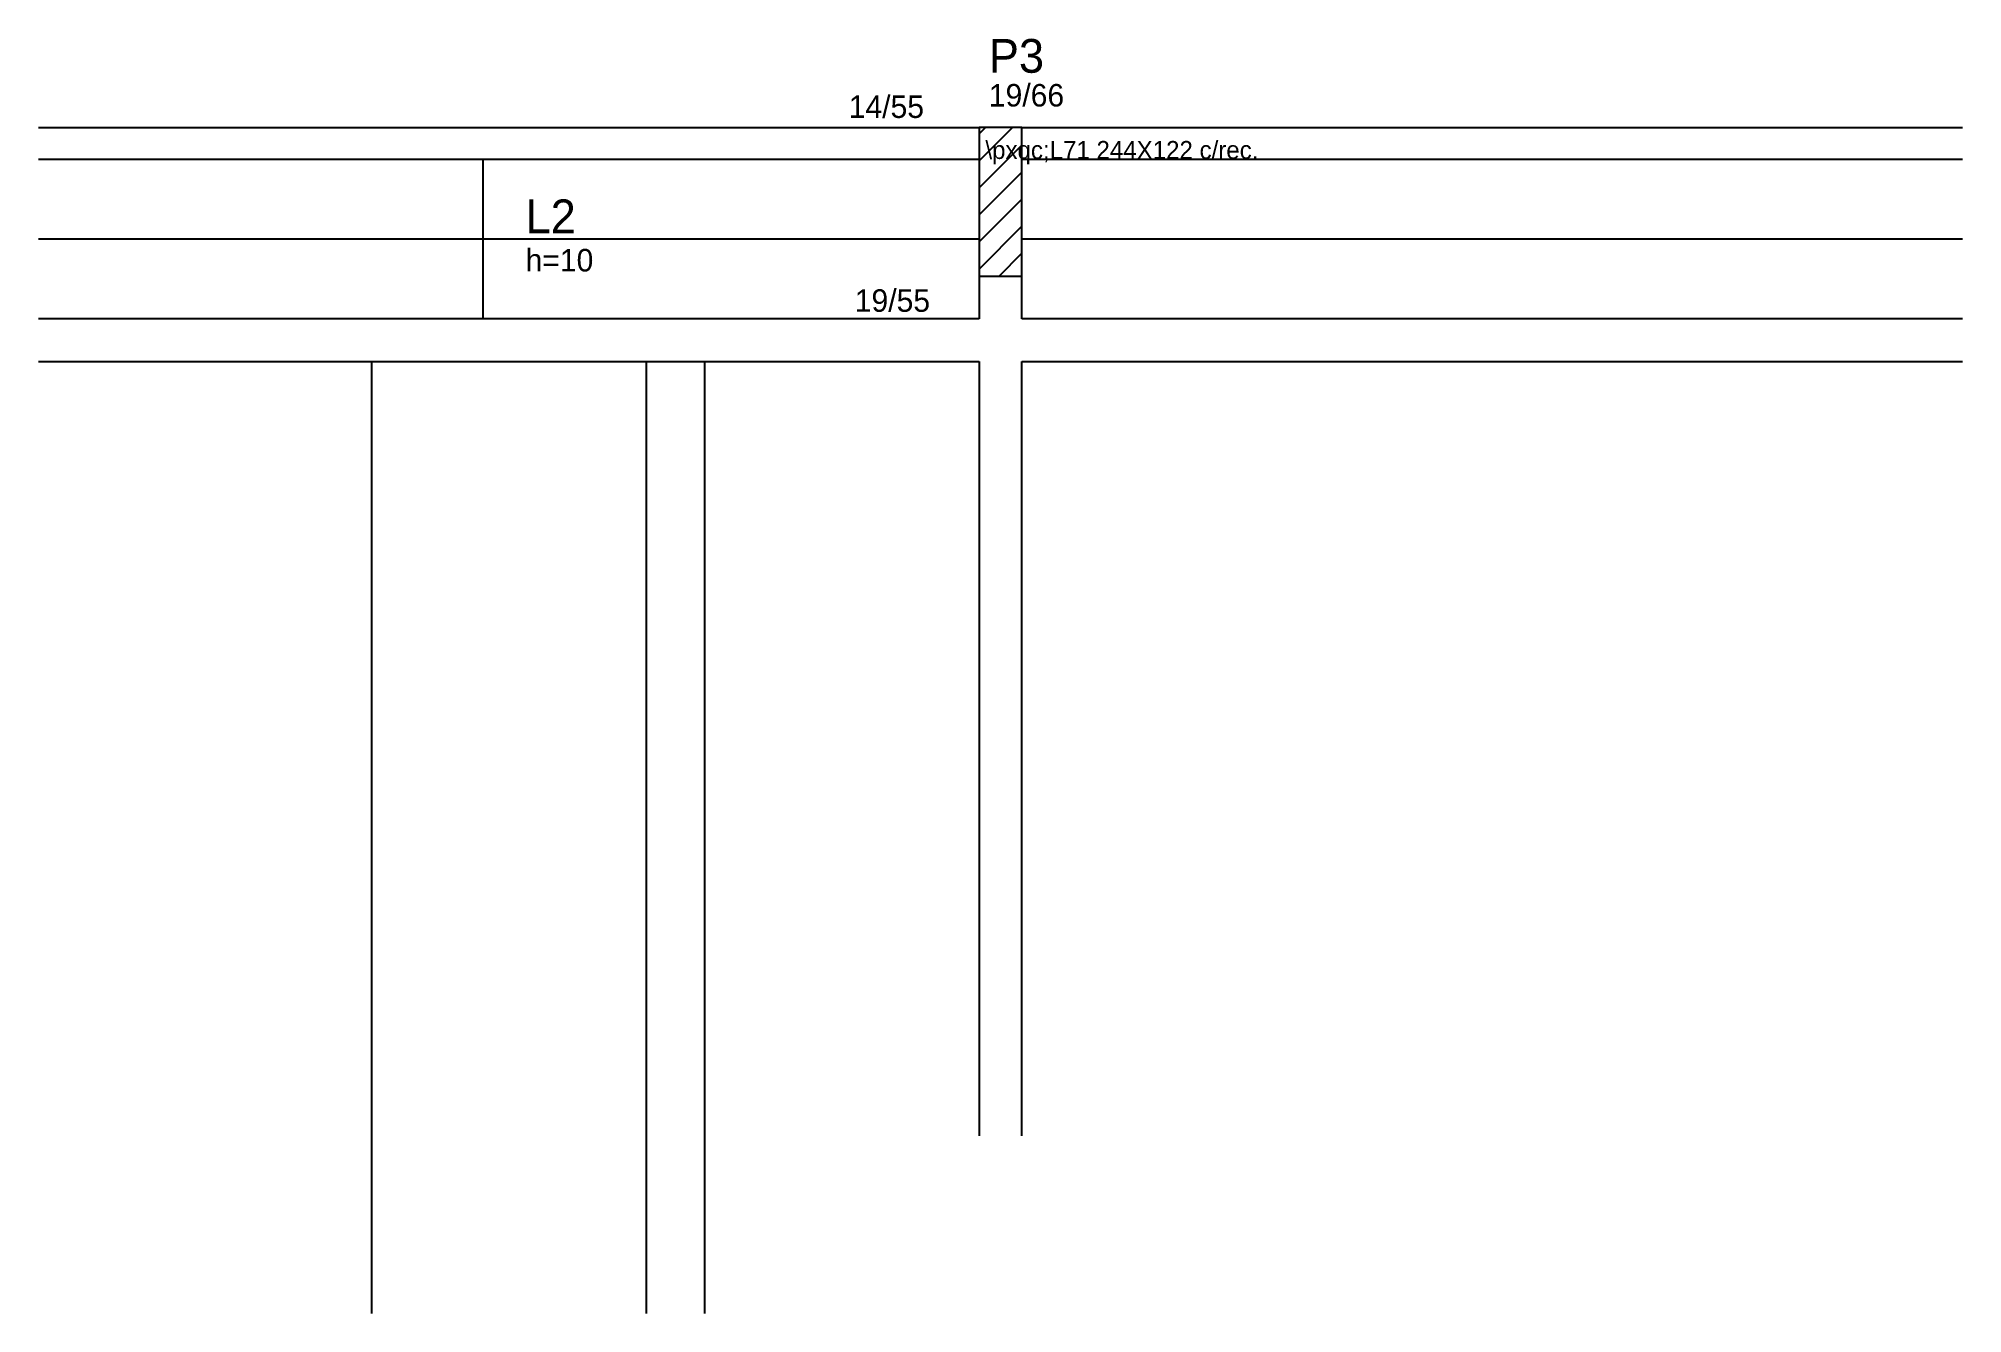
# Model space of a CAD drawing. Header units: metres. Extents: x 4072 to 4927, y 2299 to 2866.
import ezdxf

# ---------------------------------------------------------------- set-up
doc = ezdxf.new("R2010")
doc.units = ezdxf.units.M
for name, color, linetype in [('3', 7, 'Continuous'), ('4', 7, 'Continuous'), ('7', 7, 'Continuous'), ('AUX00', 7, 'Continuous'), ('Painéis', 7, 'Continuous')]:
    doc.layers.add(name, color=color, linetype=linetype)

msp = doc.modelspace()

# ---------------------------------------------------------------- linework, layer by layer
at = {"layer": '3', "color": 7, "lineweight": 25}
for p, q in [((4071.54, 2825.98), (4489.54, 2825.98)), ((4489.54, 2811.19), (4504.33, 2825.98)), ((4489.54, 2823.21), (4492.31, 2825.98)), ((4508.54, 2825.98), (4926.54, 2825.98)), ((4489.54, 2799.17), (4508.54, 2818.17)), ((4071.54, 2811.98), (4489.54, 2811.98)), ((4489.54, 2787.15), (4508.54, 2806.15)), ((4508.54, 2811.98), (4926.54, 2811.98)), ((4489.54, 2775.13), (4508.54, 2794.13)), ((4489.54, 2763.11), (4508.54, 2782.11)), ((4498.43, 2759.98), (4508.54, 2770.09))]:
    msp.add_line(p, q, dxfattribs=at)
for points in [[(4489.54, 2759.98), (4489.54, 2740.98)], [(4508.54, 2740.98), (4508.54, 2759.98)], [(4489.54, 2740.98), (4071.54, 2740.98)], [(4926.54, 2740.98), (4508.54, 2740.98)], [(4071.54, 2721.98), (4489.54, 2721.98)], [(4489.54, 2721.98), (4489.54, 2377.98)], [(4508.54, 2721.98), (4926.54, 2721.98)], [(4508.54, 2377.98), (4508.54, 2721.98)]]:
    msp.add_lwpolyline(points, dxfattribs=at)
at = {"layer": '7', "color": 7, "lineweight": 25}
msp.add_lwpolyline([(4489.54, 2759.98), (4508.54, 2759.98), (4508.54, 2825.98), (4489.54, 2825.98), (4489.54, 2759.98)], dxfattribs=at)
at = {"layer": 'Painéis', "color": 7, "lineweight": 25}
for p, q in [((4269.04, 2811.98), (4269.04, 2740.98)), ((4071.54, 2776.48), (4489.54, 2776.48)), ((4508.54, 2776.48), (4926.54, 2776.48)), ((4219.51, 2721.98), (4219.51, 2299)), ((4341.51, 2721.98), (4341.51, 2299)), ((4367.51, 2721.98), (4367.51, 2299))]:
    msp.add_line(p, q, dxfattribs=at)

# ---------------------------------------------------------------- texts
at = {"layer": '3', "color": 7, "lineweight": 25}
for s, p in [('14/55', (4431.59, 2830.23)), ('19/66', (4493.86, 2835.31)), ('h=10', (4287.99, 2762.02)), ('19/55', (4434.28, 2744.09))]:
    msp.add_text(s, height=10, dxfattribs=at).set_placement(p)
at = {"layer": '4', "color": 7, "lineweight": 25}
for s, p in [('P3', (4493.86, 2850.31)), ('L2', (4287.99, 2779.02))]:
    msp.add_text(s, height=15, dxfattribs=at).set_placement(p)
at = {"layer": 'AUX00', "color": 7, "lineweight": 25}
msp.add_text('\\pxqc;L71^J244X122^Jc/rec.', height=8, dxfattribs=at).set_placement((4492.33, 2811.99))

doc.saveas('drawing.dxf')
